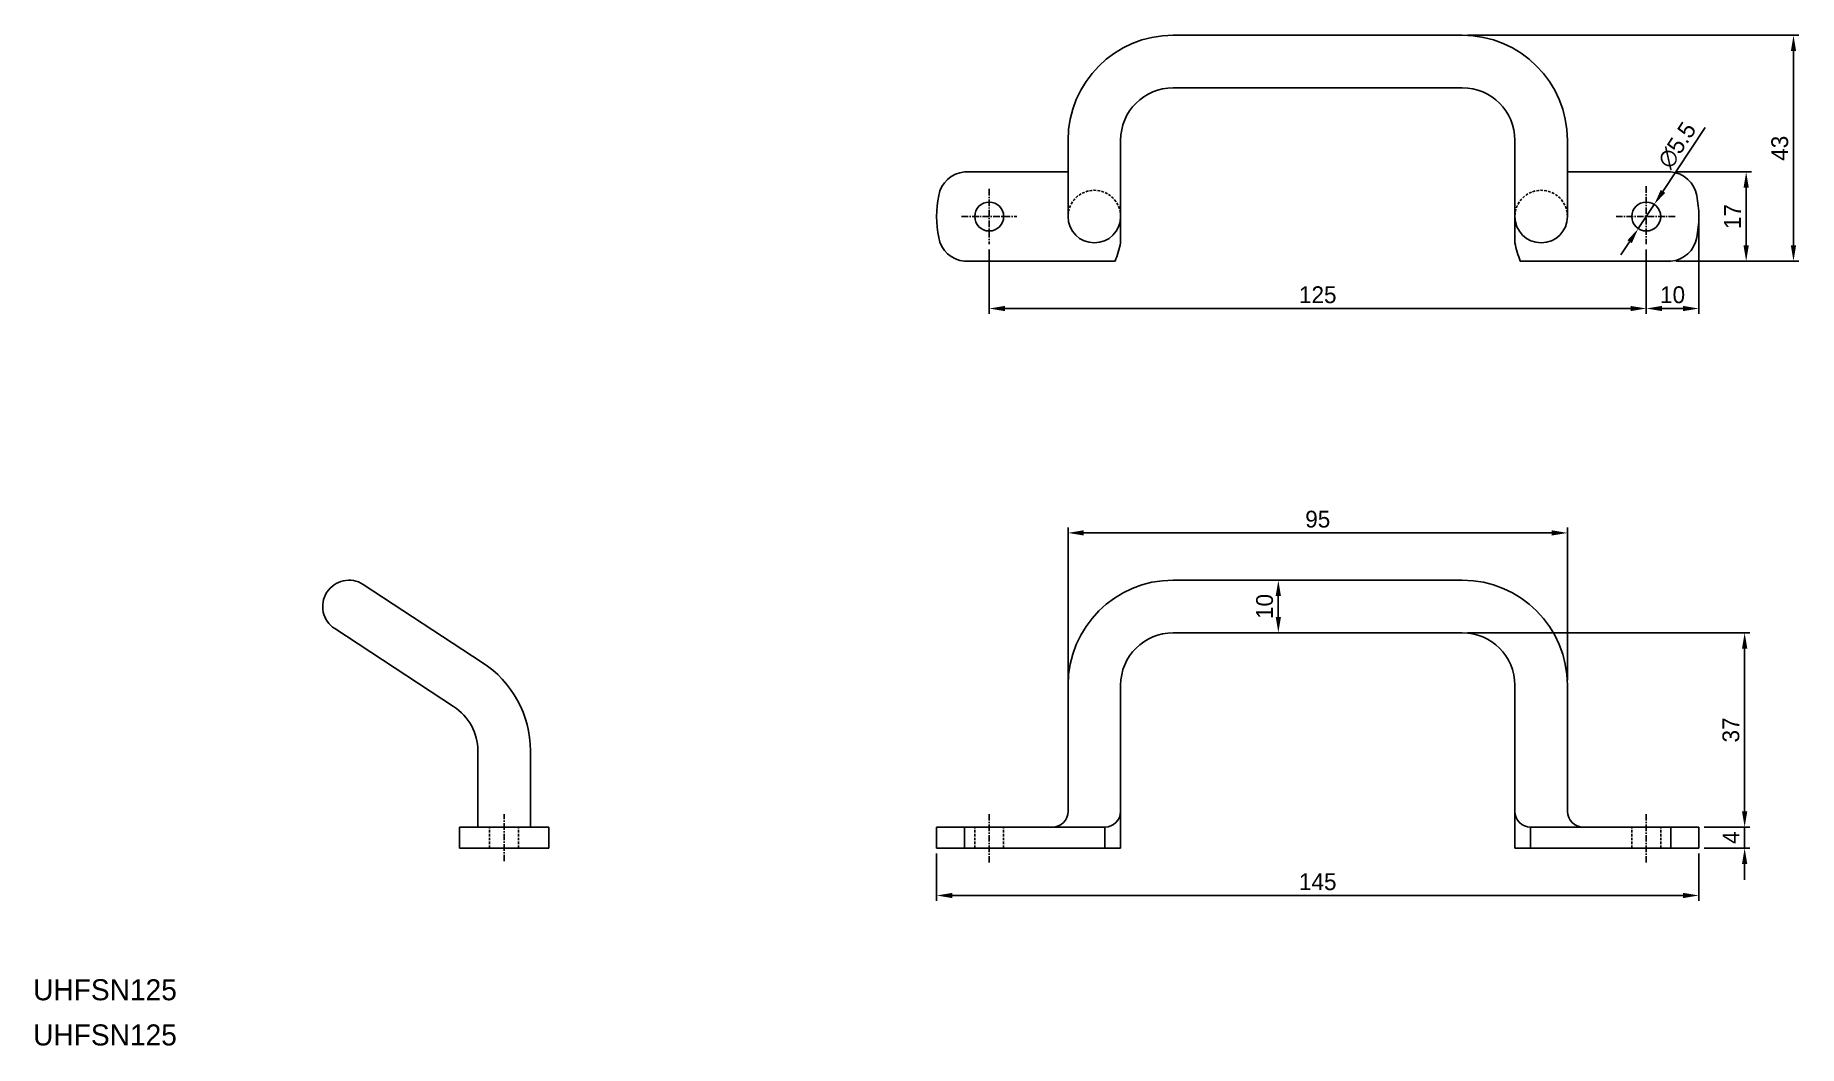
# Model space of a CAD drawing. Extents: x -50 to 285, y -2 to 190.
import ezdxf

# ---------------------------------------------------------------- set-up
doc = ezdxf.new("R2010")
doc.units = 0
doc.header["$MEASUREMENT"] = 0
doc.linetypes.add('CENTER', pattern=[2, 1.25, -0.25, 0.25, -0.25])
doc.linetypes.add('DASHED', pattern=[0.75, 0.5, -0.25])
doc.layers.get('0').update_dxf_attribs({"linetype": 'CONTINUOUS'})
doc.layers.get('DEFPOINTS').update_dxf_attribs({"linetype": 'CONTINUOUS'})
doc.layers.add('CENTER', color=1, linetype='CENTER')
doc.layers.add('SIZE', color=7, linetype='CONTINUOUS')
doc.dimstyles.new('MISUMI', dxfattribs={"dimtxt": 3.2, "dimasz": 3, "dimexe": 1, "dimexo": 1, "dimgap": 1, "dimtad": 1, "dimdec": 4, "dimdsep": 46, "dimtxsty": 'STANDARD', "dimcen": 0, "dimadec": 0, "dimazin": 0, "dimtfac": 0.6, "dimtdec": 4, "dimtix": 1, "dimtmove": 2, "dimatfit": 3, "dimfxl": 1, "dimtvp": 1, "dimtolj": 1, "dimarcsym": 0})

# ---------------------------------------------------------------- blocks, each defined once
blk = doc.blocks.new('*D13')
at = {"layer": 'DEFPOINTS', "color": 0, "linetype": 'Continuous'}
for p in [(121.46, 35.16), (266.46, 35.16), (266.46, 26.16)]:
    blk.add_point(p, dxfattribs=at)
at = {"layer": 'SIZE', "color": 0, "linetype": 'Continuous', "lineweight": -2}
for p, q in [((121.46, 34.16), (121.46, 25.16)), ((266.46, 34.16), (266.46, 25.16)), ((124.46, 26.16), (263.46, 26.16))]:
    blk.add_line(p, q, dxfattribs=at)
at = {"layer": 'SIZE', "color": 0, "linetype": 'Continuous'}
for points in [[(124.46, 26.66), (124.46, 25.66), (121.46, 26.16)], [(263.46, 26.66), (263.46, 25.66), (266.46, 26.16)]]:
    blk.add_solid(points, dxfattribs=at)
at = {"layer": 'SIZE', "color": 0, "linetype": 'Continuous', "insert": (193.96, 28.76), "char_height": 3.2, "attachment_point": 5}
blk.add_mtext('\\A1;145', dxfattribs=at)
blk = doc.blocks.new('*D14')
at = {"layer": 'DEFPOINTS', "color": 0, "linetype": 'Continuous'}
for p in [(241.46, 95.16), (146.46, 66.16), (241.46, 66.16)]:
    blk.add_point(p, dxfattribs=at)
at = {"layer": 'SIZE', "color": 0, "linetype": 'Continuous', "lineweight": -2}
for p, q in [((146.46, 67.16), (146.46, 96.16)), ((149.46, 95.16), (238.46, 95.16)), ((241.46, 67.16), (241.46, 96.16))]:
    blk.add_line(p, q, dxfattribs=at)
at = {"layer": 'SIZE', "color": 0, "linetype": 'Continuous'}
for points in [[(149.46, 95.66), (149.46, 94.66), (146.46, 95.16)], [(238.46, 95.66), (238.46, 94.66), (241.46, 95.16)]]:
    blk.add_solid(points, dxfattribs=at)
at = {"layer": 'SIZE', "color": 0, "linetype": 'Continuous', "insert": (193.96, 97.76), "char_height": 3.2, "attachment_point": 5}
blk.add_mtext('\\A1;95', dxfattribs=at)
blk = doc.blocks.new('*D15')
at = {"layer": 'DEFPOINTS', "color": 0, "linetype": 'Continuous'}
for p in [(186.46, 86.16), (186.46, 76.16), (186.46, 76.16)]:
    blk.add_point(p, dxfattribs=at)
at = {"layer": 'SIZE', "color": 0, "linetype": 'Continuous', "lineweight": -2}
blk.add_line((186.46, 83.16), (186.46, 79.16), dxfattribs=at)
at = {"layer": 'SIZE', "color": 0, "linetype": 'Continuous'}
for points in [[(185.96, 83.16), (186.96, 83.16), (186.46, 86.16)], [(185.96, 79.16), (186.96, 79.16), (186.46, 76.16)]]:
    blk.add_solid(points, dxfattribs=at)
at = {"layer": 'SIZE', "color": 0, "linetype": 'Continuous', "insert": (183.86, 81.16), "char_height": 3.2, "attachment_point": 5, "rotation": 90}
blk.add_mtext('\\A1;10', dxfattribs=at)
blk = doc.blocks.new('*D16')
at = {"layer": 'DEFPOINTS', "color": 0, "linetype": 'Continuous'}
for p in [(221.46, 76.16), (266.46, 39.16), (275.17, 39.16)]:
    blk.add_point(p, dxfattribs=at)
at = {"layer": 'SIZE', "color": 0, "linetype": 'Continuous', "lineweight": -2}
for p, q in [((222.46, 76.16), (276.17, 76.16)), ((275.17, 73.16), (275.17, 42.16)), ((267.46, 39.16), (276.17, 39.16))]:
    blk.add_line(p, q, dxfattribs=at)
at = {"layer": 'SIZE', "color": 0, "linetype": 'Continuous'}
for points in [[(274.67, 73.16), (275.67, 73.16), (275.17, 76.16)], [(274.67, 42.16), (275.67, 42.16), (275.17, 39.16)]]:
    blk.add_solid(points, dxfattribs=at)
at = {"layer": 'SIZE', "color": 0, "linetype": 'Continuous', "insert": (272.57, 57.66), "char_height": 3.2, "attachment_point": 5, "rotation": 90}
blk.add_mtext('\\A1;37', dxfattribs=at)
blk = doc.blocks.new('*D17')
at = {"layer": 'DEFPOINTS', "color": 0, "linetype": 'Continuous'}
for p in [(266.46, 39.16), (266.46, 35.16), (275.17, 35.16)]:
    blk.add_point(p, dxfattribs=at)
at = {"layer": 'SIZE', "color": 0, "linetype": 'Continuous', "lineweight": -2}
for p, q in [((275.17, 42.16), (275.17, 45.16)), ((267.46, 39.16), (276.17, 39.16)), ((275.17, 39.16), (275.17, 35.16)), ((267.46, 35.16), (276.17, 35.16)), ((275.17, 32.16), (275.17, 29.16))]:
    blk.add_line(p, q, dxfattribs=at)
at = {"layer": 'SIZE', "color": 0, "linetype": 'Continuous'}
for points in [[(274.67, 42.16), (275.67, 42.16), (275.17, 39.16)], [(274.67, 32.16), (275.67, 32.16), (275.17, 35.16)]]:
    blk.add_solid(points, dxfattribs=at)
at = {"layer": 'SIZE', "color": 0, "linetype": 'Continuous', "insert": (272.57, 37.16), "char_height": 3.2, "attachment_point": 5, "rotation": 90}
blk.add_mtext('\\A1;4', dxfattribs=at)
blk = doc.blocks.new('*D18')
at = {"layer": 'DEFPOINTS', "color": 0, "linetype": 'Continuous'}
for p in [(131.46, 150.11), (256.46, 150.11), (256.46, 137.86)]:
    blk.add_point(p, dxfattribs=at)
at = {"layer": 'SIZE', "color": 0, "linetype": 'Continuous', "lineweight": -2}
for p, q in [((131.46, 149.11), (131.46, 136.86)), ((256.46, 149.11), (256.46, 136.86)), ((134.46, 137.86), (253.46, 137.86))]:
    blk.add_line(p, q, dxfattribs=at)
at = {"layer": 'SIZE', "color": 0, "linetype": 'Continuous'}
for points in [[(134.46, 138.36), (134.46, 137.36), (131.46, 137.86)], [(253.46, 138.36), (253.46, 137.36), (256.46, 137.86)]]:
    blk.add_solid(points, dxfattribs=at)
at = {"layer": 'SIZE', "color": 0, "linetype": 'Continuous', "insert": (193.96, 140.46), "char_height": 3.2, "attachment_point": 5}
blk.add_mtext('\\A1;125', dxfattribs=at)
blk = doc.blocks.new('*D19')
at = {"layer": 'DEFPOINTS', "color": 0, "linetype": 'Continuous'}
for p in [(261.15, 163.86), (261.15, 146.86), (275.46, 146.86)]:
    blk.add_point(p, dxfattribs=at)
at = {"layer": 'SIZE', "color": 0, "linetype": 'Continuous', "lineweight": -2}
for p, q in [((262.15, 163.86), (276.46, 163.86)), ((275.46, 160.86), (275.46, 149.86)), ((262.15, 146.86), (276.46, 146.86))]:
    blk.add_line(p, q, dxfattribs=at)
at = {"layer": 'SIZE', "color": 0, "linetype": 'Continuous'}
for points in [[(274.96, 160.86), (275.96, 160.86), (275.46, 163.86)], [(274.96, 149.86), (275.96, 149.86), (275.46, 146.86)]]:
    blk.add_solid(points, dxfattribs=at)
at = {"layer": 'SIZE', "color": 0, "linetype": 'Continuous', "insert": (272.86, 155.36), "char_height": 3.2, "attachment_point": 5, "rotation": 90}
blk.add_mtext('\\A1;17', dxfattribs=at)
blk = doc.blocks.new('*D20')
at = {"layer": 'DEFPOINTS', "color": 0, "linetype": 'Continuous'}
for p in [(221.46, 189.86), (261.15, 146.86), (284.46, 146.86)]:
    blk.add_point(p, dxfattribs=at)
at = {"layer": 'SIZE', "color": 0, "linetype": 'Continuous', "lineweight": -2}
for p, q in [((222.46, 189.86), (285.46, 189.86)), ((284.46, 186.86), (284.46, 149.86)), ((262.15, 146.86), (285.46, 146.86))]:
    blk.add_line(p, q, dxfattribs=at)
at = {"layer": 'SIZE', "color": 0, "linetype": 'Continuous'}
for points in [[(283.96, 186.86), (284.96, 186.86), (284.46, 189.86)], [(283.96, 149.86), (284.96, 149.86), (284.46, 146.86)]]:
    blk.add_solid(points, dxfattribs=at)
at = {"layer": 'SIZE', "color": 0, "linetype": 'Continuous', "insert": (281.86, 168.36), "char_height": 3.2, "attachment_point": 5, "rotation": 90}
blk.add_mtext('\\A1;43', dxfattribs=at)
blk = doc.blocks.new('*D21')
at = {"layer": 'DEFPOINTS', "color": 0, "linetype": 'Continuous'}
for p in [(266.46, 155.36), (256.46, 149.11), (266.46, 137.86)]:
    blk.add_point(p, dxfattribs=at)
at = {"layer": 'SIZE', "color": 0, "linetype": 'Continuous', "lineweight": -2}
for p, q in [((266.46, 154.36), (266.46, 136.86)), ((256.46, 148.11), (256.46, 136.86)), ((259.46, 137.86), (263.46, 137.86))]:
    blk.add_line(p, q, dxfattribs=at)
at = {"layer": 'SIZE', "color": 0, "linetype": 'Continuous'}
for points in [[(259.46, 138.36), (259.46, 137.36), (256.46, 137.86)], [(263.46, 138.36), (263.46, 137.36), (266.46, 137.86)]]:
    blk.add_solid(points, dxfattribs=at)
at = {"layer": 'SIZE', "color": 0, "linetype": 'Continuous', "insert": (261.46, 140.46), "char_height": 3.2, "attachment_point": 5}
blk.add_mtext('\\A1;10', dxfattribs=at)
blk = doc.blocks.new('*D22')
at = {"layer": 'DEFPOINTS', "color": 0, "linetype": 'Continuous'}
for p in [(257.97, 157.66), (254.94, 153.07)]:
    blk.add_point(p, dxfattribs=at)
at = {"layer": 'SIZE', "color": 0, "linetype": 'Continuous', "lineweight": -2}
for p, q in [((267.68, 172.34), (259.63, 160.16)), ((254.94, 153.07), (257.97, 157.66)), ((253.29, 150.57), (251.63, 148.06))]:
    blk.add_line(p, q, dxfattribs=at)
at = {"layer": 'SIZE', "color": 0, "linetype": 'Continuous'}
for points in [[(259.21, 160.43), (260.05, 159.88), (257.97, 157.66)], [(252.87, 150.84), (253.7, 150.29), (254.94, 153.07)]]:
    blk.add_solid(points, dxfattribs=at)
at = {"layer": 'SIZE', "color": 0, "linetype": 'Continuous', "insert": (262.32, 168.93), "char_height": 3.2, "attachment_point": 5, "rotation": 56.52}
blk.add_mtext('\\A1;∅5.5', dxfattribs=at)

msp = doc.modelspace()

# ---------------------------------------------------------------- linework, layer by layer
at = {"color": 7, "linetype": 'Continuous'}
for p, q in [((166.45769, 189.86261), (221.45769, 189.86261)), ((166.45769, 179.86261), (221.45769, 179.86261)), ((146.45769, 155.36261), (146.45769, 169.86261)), ((156.45769, 150.36261), (156.45769, 169.86261)), ((231.45769, 150.36261), (231.45769, 169.86261)), ((241.45769, 155.36261), (241.45769, 169.86261)), ((146.45769, 163.86261), (126.76075, 163.86261)), ((241.45769, 163.86261), (261.15463, 163.86261)), ((155.42308, 146.86261), (126.76075, 146.86261)), ((232.49231, 146.86261), (261.15463, 146.86261)), ((34.97963, 70.52597), (12.37325, 85.36716)), ((166.45769, 86.1602), (221.45769, 86.1602)), ((6.969, 76.95324), (29.57538, 62.11204)), ((166.45769, 76.1602), (221.45769, 76.1602)), ((146.45769, 42.1602), (146.45769, 66.1602)), ((156.45769, 66.1602), (156.45769, 35.1602)), ((231.45769, 66.1602), (231.45769, 35.1602)), ((241.45769, 42.1602), (241.45769, 66.1602)), ((34.17113, 53.69812), (34.17113, 39.1602)), ((44.17113, 39.1602), (44.17113, 53.69812)), ((47.67113, 39.1602), (30.67113, 39.1602)), ((30.67113, 35.1602), (30.67113, 39.1602)), ((47.67113, 35.1602), (47.67113, 39.1602)), ((121.45769, 39.1602), (121.45769, 35.1602)), ((153.45769, 39.1602), (121.45769, 39.1602)), ((126.76075, 39.1602), (126.76075, 35.1602)), ((153.45584, 39.1602), (153.45584, 35.1602)), ((234.45769, 39.1602), (266.45769, 39.1602)), ((234.45954, 39.1602), (234.45954, 35.1602)), ((261.15463, 39.1602), (261.15463, 35.1602)), ((266.45769, 39.1602), (266.45769, 35.1602)), ((47.67113, 35.1602), (30.67113, 35.1602)), ((156.45769, 35.1602), (121.45769, 35.1602)), ((231.45769, 35.1602), (266.45769, 35.1602))]:
    msp.add_line(p, q, dxfattribs=at)
at = {"color": 3, "linetype": 'DASHED'}
for p, q in [((36.42113, 35.1602), (36.42113, 39.1602)), ((41.92113, 35.1602), (41.92113, 39.1602)), ((128.70769, 35.1602), (128.70769, 39.1602)), ((134.20769, 35.1602), (134.20769, 39.1602)), ((253.70769, 35.1602), (253.70769, 39.1602)), ((259.20769, 35.1602), (259.20769, 39.1602))]:
    msp.add_line(p, q, dxfattribs=at)
at = {"color": 7, "linetype": 'Continuous'}
for centre in [(131.45769, 155.36261), (256.45769, 155.36261)]:
    msp.add_circle(centre, 2.75, dxfattribs=at)
for centre, radius, start, end in [((166.45769, 169.86261), 20, 90, 180), ((221.45769, 169.86261), 20, 0, 90), ((166.45769, 169.86261), 10, 90, 180), ((221.45769, 169.86261), 10, 0, 90), ((127.25014, 158.41316), 5.47138, 95.1317019, 170.0068927), ((260.66524, 158.41316), 5.47138, 9.9931073, 84.8682981), ((141.45769, 155.36261), 20, 168.463041, 191.536959), ((246.45769, 155.36261), 20, 348.463041, 11.536959), ((151.45769, 155.36261), 5, 180, 0), ((236.45769, 155.36261), 5, 180, 0), ((127.25014, 152.31205), 5.47138, 189.9931073, 264.8682981), ((260.66524, 152.31205), 5.47138, 275.1317019, 350.0068927), ((130.64125, 156.09113), 26.44437, 339.5751316, 347.4890896), ((257.27414, 156.09113), 26.44437, 192.5109104, 200.4248684), ((9.67113, 81.1602), 5, 57.287419, 237.287419), ((166.45769, 66.1602), 20, 90, 180), ((221.45769, 66.1602), 20, 0, 90), ((166.45769, 66.1602), 10, 90, 180), ((221.45769, 66.1602), 10, 0, 90), ((24.17113, 53.69812), 20, 0, 57.287419), ((24.17113, 53.69812), 10, 0, 57.287419), ((143.45769, 42.1602), 3, 270, 0), ((153.45769, 42.1602), 3, 270, 0), ((234.45769, 42.1602), 3, 180, 270), ((244.45769, 42.1602), 3, 180, 270)]:
    msp.add_arc(centre, radius, start, end, dxfattribs=at)
at = {"color": 3, "linetype": 'DASHED'}
for centre in [(151.45769, 155.36261), (236.45769, 155.36261)]:
    msp.add_arc(centre, 5, 0, 180, dxfattribs=at)
at = {"layer": 'CENTER', "color": 1, "linetype": 'CENTER'}
for p, q in [((256.45769, 161.11261), (256.45769, 150.11261)), ((131.45769, 160.61261), (131.45769, 150.11261)), ((126.20769, 155.36261), (136.70769, 155.36261)), ((250.70769, 155.36261), (262.20769, 155.36261)), ((39.17113, 32.6602), (39.17113, 41.6602)), ((131.45769, 41.6602), (131.45769, 32.1602)), ((256.45769, 41.6602), (256.45769, 32.1602))]:
    msp.add_line(p, q, dxfattribs=at)

# ---------------------------------------------------------------- texts
at = {"color": 7, "linetype": 'Continuous'}
for p in [(-50.42399, 6.22128), (-50.42399, -2.37743)]:
    msp.add_text('UHFSN125', height=4, dxfattribs=at).set_placement(p)

# ---------------------------------------------------------------- dimensions: what is measured, and where the dimension line sits
at = {"layer": 'SIZE', "color": 7, "linetype": 'Continuous'}
for base, p1, p2, picture, middle in [((284.45769, 146.86261), (221.45769, 189.86261), (261.15463, 146.86261), '*D20', (281.85769, 168.36261)), ((275.45769, 146.86261), (261.15463, 163.86261), (261.15463, 146.86261), '*D19', (272.85769, 155.36261)), ((186.45769, 76.1602), (186.45769, 86.1602), (186.45769, 76.1602), '*D15', (183.85769, 81.1602)), ((275.17019, 39.1602), (221.45769, 76.1602), (266.45769, 39.1602), '*D16', (272.57019, 57.6602)), ((275.17019, 35.1602), (266.45769, 39.1602), (266.45769, 35.1602), '*D17', (272.57019, 37.1602))]:
    dim = msp.add_linear_dim(base=base, p1=p1, p2=p2, angle=90, dimstyle='MISUMI', dxfattribs=at)
    dim.commit()
    dim.dimension.update_dxf_attribs({"geometry": picture, "text_midpoint": middle})
dim = msp.add_diameter_dim_2p(p1=(254.94066, 153.06889), p2=(257.97472, 157.65632), dimstyle='MISUMI', dxfattribs=at)
dim.commit()
dim.dimension.update_dxf_attribs({"geometry": '*D22', "text_midpoint": (262.31554, 168.93273)})
for base, p1, p2, picture, middle in [((266.45769, 137.86261), (256.45769, 149.11261), (266.45769, 155.36261), '*D21', (261.45769, 140.46261)), ((256.45769, 137.86261), (131.45769, 150.11261), (256.45769, 150.11261), '*D18', (193.95769, 140.46261)), ((241.45769, 95.1602), (146.45769, 66.1602), (241.45769, 66.1602), '*D14', (193.95769, 97.7602)), ((266.45769, 26.1602), (121.45769, 35.1602), (266.45769, 35.1602), '*D13', (193.95769, 28.7602))]:
    dim = msp.add_linear_dim(base=base, p1=p1, p2=p2, dimstyle='MISUMI', dxfattribs=at)
    dim.commit()
    dim.dimension.update_dxf_attribs({"geometry": picture, "text_midpoint": middle})

doc.saveas('drawing.dxf')
